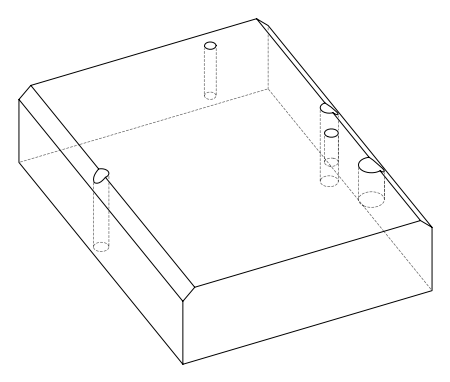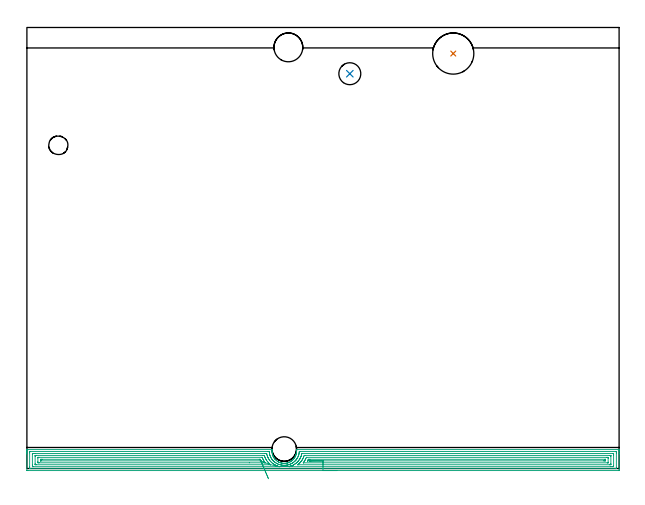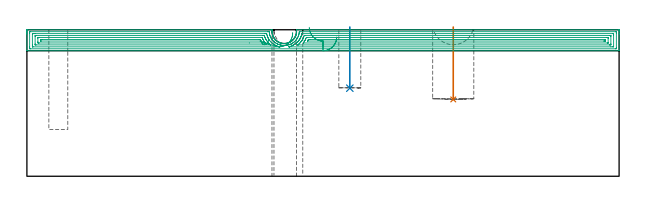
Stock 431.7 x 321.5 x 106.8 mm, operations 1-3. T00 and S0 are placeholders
(PLAN: 15 operations, 12 tool changes, 46 min)
(1 INDEXABLE_INSERT_DRILL_BLIND_HOLE_FROM_SOLID | STEP1POCKET | NXT0302_031 | 0.21 min | 35627 mm3)
(2 INDEXABLE_INSERT_DRILL_BLIND_HOLE_FROM_SOLID_1 | STEP1POCKET_1 | NXT0302_003 | 0.18 min | 8508 mm3)
(3 AREA_MILL | FG_CHAMFER_SURFACE | UGT0205_001 | 20.75 min | 50532 mm3)
(4 AREA_MILL_1 | FG_CHAMFER_SURFACE_1 | UGT0205_001 | 20.06 min | 46839 mm3)
(5 MILL_BLIND_HOLE_FROM_SOLID_MATERIAL | STEP1POCKET_2 | NXT0201_010 | Spiral | 1.76 min | 10881 mm3)
(6 BORE_BLIND_HOLE | STEP1POCKET_2 | UGT0332_073 | 0.3 min | 0 mm3)
(7 SPOT_DRILL | STEP1HOLE | NXT0321_9005460120000 | 0.05 min | 122 mm3)
(8 SPOT_DRILL_1 | STEP1HOLE_1 | NXT0321_9005460120000 | 0.05 min | 90 mm3)
(9 DRILL_BLIND_HOLE_INTO_CENTER | STEP1HOLE | UGT0301_205 | 0.06 min | 570 mm3)
(10 GUN_DRILL_THROUGH_HOLE | STEP1HOLE | UGT0307_005 | 0.52 min | 5106 mm3)
(11 DRILL_TO_ENLARGE_THROUGH_HOLE | STEP1HOLE | NXT0301_102 | 0.45 min | 9228 mm3)
(12 DRILL_TO_ENLARGE_THROUGH_HOLE_1 | STEP1HOLE | UGT0301_051 | 0.47 min | 21091 mm3)
(13 DRILL_BLIND_HOLE_INTO_CENTER_1 | STEP1HOLE_1 | NXT0301_088 | 0.08 min | 1439 mm3)
(14 GUN_DRILL_THROUGH_HOLE_1 | STEP1HOLE_1 | UGT0307_008 | 0.55 min | 8570 mm3)
(15 DRILL_TO_ENLARGE_THROUGH_HOLE_2 | STEP1HOLE_1 | UGT0301_249 | 0.46 min | 16096 mm3)
(TOOL NXT0302_031 | Index. Insert Drill 30mm [880-D3000L32-05] | D30 PA176 FL150 Z2)
(TOOL NXT0302_003 | Index. Insert Drill 16mm [880-D1600L20-05] | D16 PA176 FL80 Z2)
(TOOL UGT0205_001 | Chamfer Mill 20 x 3 x 45 deg. | D20 FL50 Z2)
(TOOL NXT0201_010 | ENDMILL 10mm [2P460-1000-NA 1630] | D10 FL30 Z6)
(TOOL UGT0332_073 | 13.8 mm Rough Boring Bar | D13.8)
(TOOL NXT0321_9005460120000 | NC Spot Drill, 142deg, 12mm, Carbide, Uncoated | D12 PA142 FL30 Z2)
(TOOL UGT0301_205 | Twist Drill 8.9 mm | D8.9 PA118 FL78 Z2)
(TOOL UGT0307_005 | Gun Drill 8.3 mm | D8.3 PA130 FL24 Z1)
(TOOL NXT0301_102 | Carbide Drill 13.5mm [860.1-1350-108A1-MM 2214] | D13.5 PA140 FL123 Z2)
(TOOL UGT0301_051 | Twist Drill 21 mm | D21 PA118 FL145 Z2)
(TOOL NXT0301_088 | Carbide Drill 11.7mm [860.1-1170-035A1-MM 2214] | D11.7 PA140 FL55 Z2)
(TOOL UGT0307_008 | Gun Drill 11 mm | D11 PA130 FL24 Z1)
(TOOL UGT0301_249 | Twist Drill 17.9 mm | D17.9 PA118 FL130 Z2)
(OP 1 INDEXABLE_INSERT_DRILL_BLIND_HOLE_FROM_SOLID)
G17 G21 G94 G90
T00 M6
G54
G17 G0 G90 X310.8 Y302.5 S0 M3
G43 Z116.8 H1
G94 G81 G98 Z56. F250. R108.8
G80
M5
M2
(OP 2 INDEXABLE_INSERT_DRILL_BLIND_HOLE_FROM_SOLID_1)
G17 G21 G94 G90
T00 M6
G54
G17 G0 G90 X235.4 Y287.8 S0 M3
G43 Z116.8 H1
G94 G81 G98 Z64.2 F250. R108.8
G80
M5
M2
(OP 3 AREA_MILL)
G17 G21 G94 G90
T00 M6
G54
G17 G0 G90 X225.85 Y-1.5 S1061 M3
G43 Z116.8 H0
Z101.5
G94 G1 X225.812 Z100.628 F250.
X225.698 Z99.763
X225.509 Z98.912
X225.247 Z98.08
X224.913 Z97.274
X224.51 Z96.5
X224.042 Z95.764
X223.51 Z95.072
X222.921 Z94.429
X222.278 Z93.84
X221.586 Z93.308
X220.85 Z92.84
X220.076 Z92.437
X219.27 Z92.103
X218.438 Z91.841
X217.586 Z91.652
X216.722 Z91.538
X215.85 Z91.5
X0.614
X0.266 Y-1.497 Z91.502
X0.01 Y-1.492 Z91.506
X0. Y-1.232 Z91.765
Y10.591 Z103.585
Y11.145 Z104.142
Y11.479 Z104.475
Y12.033 Z105.029
Y12.367 Z105.362
Y13.035 Z106.034
Y13.39 Z106.39
X0.006 Y13.763 Z106.755
X0.01 Y13.797 Z106.788
X0.168 Y13.8 Z106.8
X178.34
X178.708 Y13.794 Z106.792
X178.71 Y13.716 Z106.715
X178.685 Y13.439 Z106.438
X178.661 Y12.952 Z105.951
X178.66 Y12.51 Z105.509
X178.68 Y12.068 Z105.068
X178.723 Y11.626 Z104.625
X178.787 Y11.184 Z104.184
X178.875 Y10.742 Z103.74
X178.913 Y10.591 Z103.589
X178.985 Y10.301 Z103.3
X179.065 Y10.038 Z103.037
X179.109 Y9.891 Z102.89
X179.275 Y9.418 Z102.416
X179.346 Y9.258 Z102.254
X179.401 Y9.133 Z102.132
X179.472 Y8.973 Z101.972
X179.687 Y8.534 Z101.533
X179.907 Y8.143 Z101.141
X180.039 Y7.926 Z100.924
X180.142 Y7.758 Z100.756
X180.215 Y7.651 Z100.649
X180.424 Y7.372 Z100.369
X180.55 Y7.202 Z100.201
X180.684 Y7.038 Z100.038
X180.905 Y6.767 Z99.766
X181.019 Y6.638 Z99.636
X181.035 Y6.621 Z99.619
X181.414 Y6.244 Z99.244
X181.806 Y5.883 Z98.882
X181.927 Y5.781 Z98.78
X182.368 Y5.452 Z98.448
X182.82 Y5.139 Z98.137
X182.967 Y5.048 Z98.046
X183.043 Y5. Z97.998
X183.375 Y4.816 Z97.814
X183.589 Y4.706 Z97.706
X183.713 Y4.643 Z97.643
X184.157 Y4.449 Z97.444
X184.346 Y4.374 Z97.373
X184.4 Y4.353 Z97.352
X184.592 Y4.281 Z97.275
X184.605 Y4.276 Z97.27
X185.077 Y4.116 Z97.115
X185.287 Y4.057 Z97.057
X185.498 Y4.005 Z97.004
X185.585 Y3.987 Z96.987
X185.944 Y3.913 Z96.912
X186.378 Y3.843 Z96.84
X186.391 Y3.841 Z96.838
X186.634 Y3.813 Z96.812
X186.837 Y3.79 Z96.789
X187.284 Y3.76 Z96.754
X187.395 Y3.756 Z96.751
X187.421 Y3.757
X187.426
X187.503 Y3.758
X187.559 Y3.756 Z96.753
X187.651 Y3.758
X187.704 Y3.76 Z96.752
X187.842 Y3.759 Z96.755
X187.936 Y3.762 Z96.761
X188.164 Y3.775 Z96.77
X188.176 Z96.771
X188.261 Y3.782 Z96.78
X188.289 Y3.784 Z96.783
X188.623 Y3.815 Z96.814
X189.057 Y3.878 Z96.873
X189.069 Y3.879 Z96.874
X189.516 Y3.966 Z96.962
X189.85 Y4.044 Z97.044
X189.962 Y4.071 Z97.071
X190.123 Y4.116 Z97.115
X190.397 Y4.206 Z97.205
X190.49 Y4.237 Z97.236
X190.854 Y4.37 Z97.369
X191.303 Y4.563 Z97.56
X191.747 Y4.776 Z97.774
X191.953 Y4.889 Z97.888
X192.153 Y5. Z97.998
X192.64 Y5.312 Z98.31
X193.021 Y5.59 Z98.588
X193.394 Y5.884 Z98.882
X193.523 Y5.995 Z98.99
X193.533 Y6.003 Z98.999
X193.921 Y6.377 Z99.376
X194.295 Y6.767 Z99.766
X194.425 Y6.913 Z99.91
X194.523 Y7.038 Z100.035
X194.711 Y7.277 Z100.275
X194.852 Y7.472 Z100.472
X194.98 Y7.65 Z100.649
X195.157 Y7.926 Z100.922
X195.318 Y8.176 Z101.173
X195.424 Y8.37 Z101.367
X195.513 Y8.535 Z101.532
X195.728 Y8.973 Z101.971
X195.889 Y9.345 Z102.345
X195.92 Y9.417 Z102.417
X196.024 Y9.703 Z102.702
X196.074 Y9.838 Z102.837
X196.122 Y9.987 Z102.987
X196.211 Y10.263 Z103.262
X196.408 Y11.187 Z104.181
X196.477 Y11.627 Z104.623
X196.52 Y12.069 Z105.066
X196.533 Y12.367 Z105.363
X196.54 Y12.511 Z105.508
X196.538 Y12.807 Z105.807
X196.537 Y12.952 Z105.951
X196.51 Y13.463 Z106.462
X196.504 Y13.588 Z106.585
X196.492 Y13.765 Z106.756
X196.493 Y13.797 Z106.788
X196.648 Y13.8 Z106.8
X431.532
X431.69 Y13.797 Z106.788
X431.694 Y13.763 Z106.755
X431.7 Y13.39 Z106.39
Y13.035 Z106.034
Y12.367 Z105.362
Y11.145 Z104.142
Y10.591 Z103.585
Y-0.955 Z92.042
X431.698 Y-1.234 Z91.763
X431.69 Y-1.492 Z91.506
X431.431 Y-1.499 Z91.499
X215.85 Y-1.5 Z91.5
Y-0.086 Z92.914
X2.419 Y-0.085 Z92.915
X2.401
X2.01 Y-0.067 Z92.933
X2.003 Y0.329 Z93.329
X2.001 Y0.821 Z93.821
X2. Y1.22 Z94.22
X2.001 Y11.479 Z104.479
X2.002 Y11.875 Z104.875
X2.01 Y12.367 Z105.367
X2.383 Y12.385 Z105.385
X2.401
X175.642 Y12.386 Z105.386
X176.537 Y12.384 Z105.384
X176.554 Y12.382 Z105.382
X176.655 Y12.367 Z105.367
X176.669 Y12.252 Z105.252
X176.744 Y11.479 Z104.479
X176.771 Y11.263 Z104.263
X176.895 Y10.591 Z103.591
X176.998 Y10.149 Z103.149
X177.131 Y9.703 Z102.703
X177.243 Y9.366 Z102.366
X177.446 Y8.814 Z101.814
X177.887 Y7.926 Z100.926
X178.049 Y7.637 Z100.637
X178.34 Y7.149 Z100.149
X178.417 Y7.038 Z100.038
X178.615 Y6.765 Z99.765
X179.102 Y6.15 Z99.15
X179.161 Y6.078 Z99.078
X179.233 Y5.996 Z98.996
X179.598 Y5.621 Z98.621
X179.967 Y5.262 Z98.262
X180.126 Y5.112 Z98.112
X180.276 Y4.983 Z97.983
X180.467 Y4.825 Z97.825
X180.911 Y4.482 Z97.482
X181.065 Y4.374 Z97.374
X181.576 Y4.038 Z97.038
X181.912 Y3.836 Z96.836
X182.05 Y3.76 Z96.76
X182.578 Y3.486 Z96.486
X182.806 Y3.379 Z96.379
X182.999 Y3.294 Z96.294
X183.699 Y3.02 Z96.02
X183.879 Y2.957 Z95.957
X184.015 Y2.912 Z95.912
X184.592 Y2.736 Z95.736
X184.653 Y2.72 Z95.72
X185.184 Y2.597 Z95.597
X185.485 Y2.539 Z95.539
X185.557 Y2.526 Z95.526
X186.006 Y2.459 Z95.459
X186.378 Y2.415 Z95.415
X186.583 Y2.394 Z95.394
X187.271 Y2.349 Z95.349
X187.522 Y2.347 Z95.347
X188.164 Y2.362 Z95.362
X188.389 Y2.374 Z95.374
X189.057 Y2.441 Z95.441
X189.197 Y2.459 Z95.459
X189.548 Y2.511 Z95.511
X189.95 Y2.582 Z95.582
X189.963 Y2.585 Z95.585
X190.028 Y2.597 Z95.597
X190.753 Y2.778 Z95.778
X190.843 Y2.804 Z95.804
X191.361 Y2.971 Z95.971
X191.736 Y3.108 Z96.108
X192.006 Y3.218 Z96.218
X192.622 Y3.486 Z96.486
X192.628 Y3.489 Z96.489
X193.209 Y3.797 Z96.797
X193.523 Y3.977 Z96.977
X193.765 Y4.133 Z97.133
X194.131 Y4.374 Z97.374
X194.297 Y4.492 Z97.492
X194.416 Y4.58 Z97.58
X194.798 Y4.882 Z97.882
X195.243 Y5.262 Z98.262
X195.267 Y5.283 Z98.283
X195.278 Y5.293 Z98.293
X195.309 Y5.324 Z98.324
X195.718 Y5.743 Z98.743
X196.105 Y6.15 Z99.15
X196.151 Y6.201 Z99.201
X196.202 Y6.263 Z99.263
X196.535 Y6.707 Z99.707
X196.772 Y7.038 Z100.038
X196.902 Y7.23 Z100.23
X197.095 Y7.527 Z100.527
X197.241 Y7.782 Z100.782
X197.317 Y7.926 Z100.926
X197.54 Y8.372 Z101.372
X197.743 Y8.814 Z101.814
X197.816 Y8.985 Z101.985
X197.988 Y9.426 Z102.426
X198.057 Y9.634 Z102.634
X198.078 Y9.703 Z102.703
X198.178 Y10.049 Z103.049
X198.246 Y10.335 Z103.335
X198.299 Y10.591 Z103.591
X198.394 Y11.075 Z104.075
X198.456 Y11.479 Z104.479
X198.498 Y11.86 Z104.86
X198.545 Y12.367 Z105.367
X198.863 Y12.385 Z105.385
X198.881
X429.281
X429.299
X429.69 Y12.367 Z105.367
X429.697 Y11.971 Z104.971
X429.699 Y11.479 Z104.479
X429.7 Y11.08 Z104.08
X429.699 Y0.821 Z93.821
X429.698 Y0.425 Z93.425
X429.69 Y-0.067 Z92.933
X429.317 Y-0.085 Z92.915
X429.299
X215.85 Y-0.086 Z92.914
Y1.328 Z94.328
X191.226 Y1.329 Z94.329
X191.184 Y1.33 Z94.33
X191.099 Y1.334 Z94.334
X191.035 Y1.339 Z94.339
X191.099 Y1.358 Z94.358
X191.15 Y1.372 Z94.372
X191.274 Y1.406 Z94.406
X191.736 Y1.537 Z94.537
X191.869 Y1.577 Z94.577
X192.279 Y1.709 Z94.709
X192.535 Y1.803 Z94.803
X192.63 Y1.84 Z94.84
X193.167 Y2.063 Z95.063
X193.523 Y2.222 Z95.222
X193.78 Y2.341 Z95.341
X194.292 Y2.597 Z95.597
X194.373 Y2.64 Z95.64
X194.416 Y2.663 Z95.663
X194.932 Y2.972 Z95.972
X195.309 Y3.214 Z96.214
X195.471 Y3.324 Z96.324
X195.699 Y3.486 Z96.486
X195.986 Y3.701 Z96.701
X196.202 Y3.869 Z96.869
X196.477 Y4.101 Z97.101
X196.791 Y4.374 Z97.374
X196.948 Y4.52 Z97.52
X197.095 Y4.662 Z97.662
X197.391 Y4.967 Z97.967
X197.669 Y5.262 Z98.262
X197.82 Y5.429 Z98.429
X197.988 Y5.629 Z98.629
X198.214 Y5.925 Z98.925
X198.379 Y6.15 Z99.15
X198.587 Y6.443 Z99.443
X198.881 Y6.885 Z99.885
X198.94 Y6.98 Z99.98
X198.973 Y7.038 Z100.038
X199.253 Y7.557 Z100.557
X199.438 Y7.926 Z100.926
X199.545 Y8.154 Z101.154
X199.774 Y8.67 Z101.67
X199.814 Y8.775 Z101.775
X199.827 Y8.814 Z101.814
X200.038 Y9.441 Z102.441
X200.118 Y9.703 Z102.703
X200.224 Y10.143 Z103.143
X200.323 Y10.591 Z103.591
X200.385 Y10.872 Z103.872
X200.406 Y10.948 Z103.948
X200.412 Y10.965 Z103.965
X200.429 Y10.967 Z103.967
X200.476 Y10.969 Z103.969
X200.667 Y10.971 Z103.971
X427.131
X427.513 Y10.969 Z103.969
X427.64 Y10.967 Z103.967
X427.678 Y10.965 Z103.965
X427.69 Y10.9 Z103.9
X427.695 Y10.776 Z103.776
X427.698 Y10.591 Z103.591
X427.7 Y10.405 Z103.405
Y9.703 Z102.703
X427.699 Y1.709 Z94.709
X427.697 Y1.526 Z94.526
X427.69 Y1.344 Z94.344
X427.513 Y1.335 Z94.335
X427.001 Y1.331 Z94.331
X425.727 Y1.328 Z94.328
X215.85
Y2.743 Z95.743
X197.842
X197.52 Y2.744 Z95.744
X197.488 Y2.746 Z95.746
X197.483 Y2.748 Z95.748
Y2.75 Z95.75
X197.519 Y2.782 Z95.782
X197.676 Y2.908 Z95.908
X197.839 Y3.042 Z96.042
X197.988 Y3.166 Z96.166
X198.159 Y3.316 Z96.316
X198.347 Y3.486 Z96.486
X198.62 Y3.745 Z96.745
X198.881 Y3.999 Z96.999
X199.066 Y4.19 Z97.19
X199.238 Y4.374 Z97.374
X199.492 Y4.654 Z97.654
X199.774 Y4.99 Z97.99
X199.893 Y5.144 Z98.144
X199.98 Y5.262 Z98.262
X200.496 Y5.979 Z98.979
X200.667 Y6.246 Z99.246
X200.956 Y6.751 Z99.751
X201.113 Y7.038 Z100.038
X201.263 Y7.334 Z100.334
X201.56 Y7.963 Z100.963
X201.798 Y8.578 Z101.578
X201.883 Y8.814 Z101.814
X202.135 Y9.551 Z102.551
X202.174 Y9.553 Z102.553
X202.267 Y9.555 Z102.555
X202.454 Y9.557 Z102.557
X202.6
X424.981
X425.615 Y9.552 Z102.552
X425.684 Y9.55 Z102.55
X425.69 Y9.461 Z102.461
X425.695 Y9.254 Z102.254
X425.7 Y8.841 Z101.841
Y3.486 Z96.486
X425.694 Y3.055 Z96.055
X425.69 Y2.84 Z95.84
X425.679 Y2.749 Z95.749
X425.576 Y2.747 Z95.747
X424.834 Y2.743 Z95.743
X424.688
X215.85
Y4.157 Z97.157
X201.778
X201.672 Y4.158 Z97.158
X201.56 Y4.16 Z97.16
X201.443 Y4.163 Z97.163
X201.502 Y4.259 Z97.259
X201.56 Y4.347 Z97.347
X201.58 Y4.374 Z97.374
X201.946 Y4.878 Z97.878
X202.22 Y5.262 Z98.262
X202.315 Y5.4 Z98.4
X202.454 Y5.61 Z98.61
X202.656 Y5.949 Z98.949
X202.77 Y6.15 Z99.15
X202.974 Y6.52 Z99.52
X203.237 Y7.038 Z100.038
X203.273 Y7.112 Z100.112
X203.347 Y7.272 Z100.272
X203.683 Y8.065 Z101.065
X203.711 Y8.124 Z101.124
X203.717 Y8.134 Z101.134
X203.743 Y8.137 Z101.137
X203.804 Y8.14 Z101.14
X204.022 Y8.143 Z101.143
X422.83
X423.048 Y8.142 Z101.142
X423.266 Y8.14 Z101.14
X423.69 Y8.135 Z101.135
X423.693 Y7.926 Z100.926
X423.699 Y7.278 Z100.278
X423.7 Y4.614 Z97.614
X423.697 Y4.374 Z97.374
X423.693 Y4.212 Z97.212
X423.69 Y4.174 Z97.174
X423.678 Y4.164 Z97.164
X423.629 Y4.162 Z97.162
X423.484 Y4.159 Z97.159
X423.266 Y4.157 Z97.157
X423.048
X215.85
Y5.571 Z98.571
X204.822
X204.658 Y5.573 Z98.573
X204.621 Y5.575 Z98.575
X204.616 Y5.577 Z98.577
X204.615 Y5.581 Z98.581
X204.622 Y5.6 Z98.6
X204.915 Y6.15 Z99.15
X204.989 Y6.293 Z99.293
X205.133 Y6.577 Z99.577
X205.218 Y6.722 Z99.722
X205.289 Y6.724 Z99.724
X205.446 Y6.727 Z99.727
X206.026 Y6.729 Z99.729
X206.337
X421.262 Y6.728 Z99.728
X421.574 Y6.727 Z99.727
X421.648 Y6.725 Z99.725
X421.68 Y6.722 Z99.722
X421.69 Y6.709 Z99.709
X421.696 Y6.606 Z99.606
X421.698 Y6.15 Z99.15
X421.695 Y5.719 Z98.719
X421.688 Y5.578 Z98.578
X421.552 Y5.576 Z98.576
X421.262 Y5.573 Z98.573
X420.95 Y5.571 Z98.571
X420.368
X215.85
X214.978 Z98.609
X214.114 Z98.723
X213.262 Z98.912
X212.43 Z99.174
X211.624 Z99.508
X210.85 Z99.911
X210.114 Z100.38
X209.422 Z100.911
X208.779 Z101.5
X208.19 Z102.143
X207.658 Z102.835
X207.19 Z103.571
X206.787 Z104.345
X206.453 Z105.151
X206.191 Z105.983
X206.002 Z106.835
X205.888 Z107.7
X205.85 Z108.571
G0 X193.706 Y1.735 Z104.744
G1 X193.704 Z103.871
X193.627 Y1.732 Z103.003
X193.474 Y1.725 Z102.144
X193.246 Y1.716 Z101.302
X192.947 Y1.703 Z100.482
X192.577 Y1.688 Z99.692
X192.14 Y1.67 Z98.938
X191.638 Y1.649 Z98.224
X191.077 Y1.625 Z97.557
X190.459 Y1.599 Z96.941
X189.791 Y1.572 Z96.382
X189.076 Y1.542 Z95.883
X188.32 Y1.51 Z95.448
X187.529 Y1.477 Z95.081
X186.71 Y1.443 Z94.784
X185.867 Y1.408 Z94.56
X185.009 Y1.372 Z94.41
X184.14 Y1.335 Z94.335
X184.077 Y1.333 Z94.333
X183.803 Y1.329 Z94.329
X183.699
X4.569
X4.187 Y1.331 Z94.331
X4.06 Y1.333 Z94.333
X4.022 Y1.335 Z94.335
X4.01 Y1.4 Z94.4
X4.005 Y1.524 Z94.524
X4.002 Y1.709 Z94.709
X4. Y1.895 Z94.895
Y2.597 Z95.597
X4.001 Y10.591 Z103.591
X4.003 Y10.774 Z103.774
X4.01 Y10.955 Z103.955
X4.187 Y10.964 Z103.964
X4.699 Y10.969 Z103.969
X5.973 Y10.972 Z103.972
X173.492 Y10.971 Z103.971
X173.875
X174.388 Y10.968 Z103.968
X174.768 Y10.964 Z103.964
X174.862 Y10.591 Z103.591
X174.893 Y10.466 Z103.466
X175.09 Y9.703 Z102.703
X175.223 Y9.25 Z102.25
X175.383 Y8.814 Z101.814
X175.661 Y8.141 Z101.141
X175.763 Y7.926 Z100.926
X175.859 Y7.729 Z100.729
X176.236 Y7.038 Z100.038
X176.554 Y6.522 Z99.522
X176.823 Y6.15 Z99.15
X177.447 Y5.351 Z98.351
X177.527 Y5.262 Z98.262
X177.925 Y4.845 Z97.845
X178.34 Y4.434 Z97.434
X178.406 Y4.374 Z97.374
X178.848 Y3.988 Z96.988
X179.233 Y3.687 Z96.687
X179.504 Y3.486 Z96.486
X180.126 Y3.061 Z96.061
X180.413 Y2.882 Z95.882
X180.903 Y2.597 Z95.597
X181.019 Y2.534 Z95.534
X181.152 Y2.466 Z95.466
X181.912 Y2.111 Z95.111
X182.743 Y1.771 Z94.771
X182.806 Y1.749 Z94.749
X182.921 Y1.709 Z94.709
X183.699 Y1.471 Z94.471
X184.04 Y1.369 Z94.369
X184.14 Y1.335 Z94.335
X177.708 Y2.752 Z95.752
X177.64 Y2.749 Z95.749
X177.447 Y2.745 Z95.745
X177.3 Y2.743 Z95.743
X6.719
X6.085 Y2.748 Z95.748
X6.016 Y2.749 Z95.749
X6.01 Y2.839 Z95.839
X6.005 Y3.046 Z96.046
X6. Y3.459 Z96.459
Y8.814 Z101.814
X6.006 Y9.245 Z102.245
X6.01 Y9.46 Z102.46
X6.021 Y9.551 Z102.551
X6.124 Y9.553 Z102.553
X6.866 Y9.557 Z102.557
X7.012
X172.088
X172.235 Y9.556 Z102.556
X172.981 Y9.55 Z102.55
X173.079 Y9.543 Z102.543
X173.151 Y9.319 Z102.319
X173.236 Y9.061 Z102.061
X173.32 Y8.814 Z101.814
X173.512 Y8.287 Z101.287
X173.669 Y7.926 Z100.926
X173.875 Y7.466 Z100.466
X174.095 Y7.038 Z100.038
X174.334 Y6.581 Z99.581
X174.599 Y6.15 Z99.15
X174.768 Y5.886 Z98.886
X175.234 Y5.262 Z98.262
X175.661 Y4.72 Z97.72
X175.964 Y4.374 Z97.374
X176.554 Y3.769 Z96.769
X176.699 Y3.63 Z96.63
X176.857 Y3.486 Z96.486
X177.447 Y2.973 Z95.973
X177.708 Y2.752 Z95.752
X173.776 Y4.179 Z97.179
X173.417 Y4.164 Z97.164
X173.197 Y4.159 Z97.159
X172.981 Y4.158 Z97.158
X162.148 Y4.157 Z97.157
X8.87
X8.652 Y4.158 Z97.158
X8.434 Y4.16 Z97.16
X8.01 Y4.165 Z97.165
X8.007 Y4.374 Z97.374
X8.001 Y5.022 Z98.022
X8. Y7.686 Z100.686
X8.003 Y7.926 Z100.926
X8.007 Y8.088 Z101.088
X8.01 Y8.126 Z101.126
X8.023 Y8.136 Z101.136
X8.071 Y8.138 Z101.138
X8.216 Y8.141 Z101.141
X8.434 Y8.143 Z101.143
X8.652
X170.978
X171.195 Y8.141 Z101.141
X171.413 Y8.138 Z101.138
X171.47 Y8.136 Z101.136
X171.496 Y8.108 Z101.108
X171.528 Y8.037 Z101.037
X171.577 Y7.926 Z100.926
X171.865 Y7.26 Z100.26
X171.971 Y7.038 Z100.038
X172.088 Y6.796 Z99.796
X172.435 Y6.15 Z99.15
X172.929 Y5.314 Z98.314
X172.964 Y5.262 Z98.262
X172.981 Y5.236 Z98.236
X173.776 Y4.179 Z97.179
X170.58 Y5.577 Z98.577
X170.566 Y5.575 Z98.575
X170.514 Y5.573 Z98.573
X170.302 Y5.572 Z98.572
X169.991 Y5.571 Z98.571
X10.438
X10.126 Y5.573 Z98.573
X10.052 Y5.575 Z98.575
X10.02 Y5.578 Z98.578
X10.01 Y5.591 Z98.591
X10.004 Y5.694 Z98.694
X10.002 Y6.15 Z99.15
X10.005 Y6.581 Z99.581
X10.012 Y6.722 Z99.722
X10.148 Y6.724 Z99.724
X10.438 Y6.727 Z99.727
X10.75 Y6.729 Z99.729
X11.332
X169.409
X169.722 Y6.727 Z99.727
X169.931 Y6.724 Z99.724
X169.981 Y6.722 Z99.722
X170.002 Y6.711 Z99.711
X170.025 Y6.672 Z99.672
X170.07 Y6.586 Z99.586
X170.28 Y6.172 Z99.172
X170.302 Y6.13 Z99.13
X170.522 Y5.703 Z98.703
X170.567 Y5.609 Z98.609
X170.58 Y5.577 Z98.577
X170.84 Y4.963 Z98.014
X171.118 Y4.306 Z97.512
X171.413 Y3.611 Z97.074
X171.72 Y2.884 Z96.704
X172.04 Y2.129 Z96.403
X172.368 Y1.354 Z96.175
X172.703 Y0.563 Z96.022
X173.041 Y-0.237 Z95.943
X173.381 Y-1.04 Z95.941
X173.72 Y-1.841 Z96.015
X174.055 Y-2.632 Z96.164
X174.384 Y-3.409 Z96.388
X174.704 Y-4.165 Z96.685
X175.012 Y-4.894 Z97.051
X175.307 Y-5.59 Z97.486
X175.586 Y-6.25 Z97.984
X175.847 Y-6.866 Z98.543
X176.088 Y-7.436 Z99.159
G0 Z116.8
M5
M2
